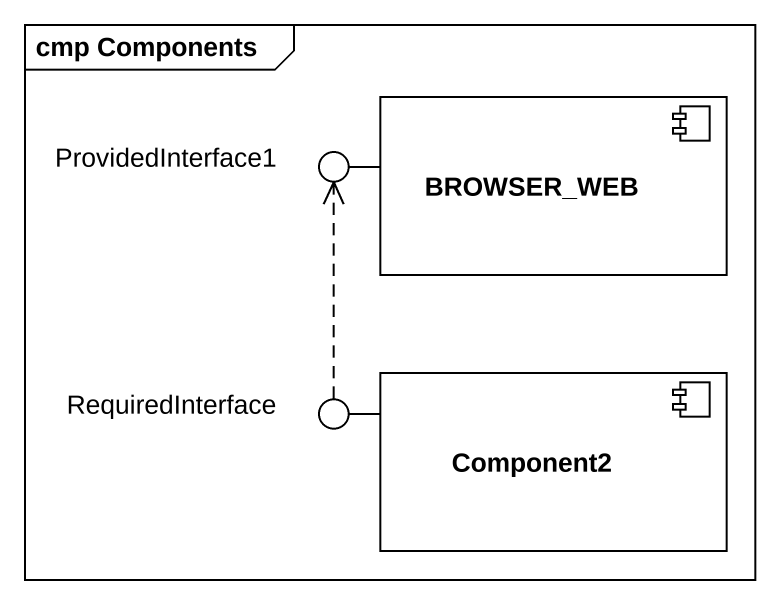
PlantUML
@startuml
mainframe cmp Components
() ProvidedInterface1
component BROWSER_WEB
() RequiredInterface
component Component2
BROWSER_WEB -left- ProvidedInterface1
Component2 -left- RequiredInterface
RequiredInterface .up.> ProvidedInterface1
@enduml
